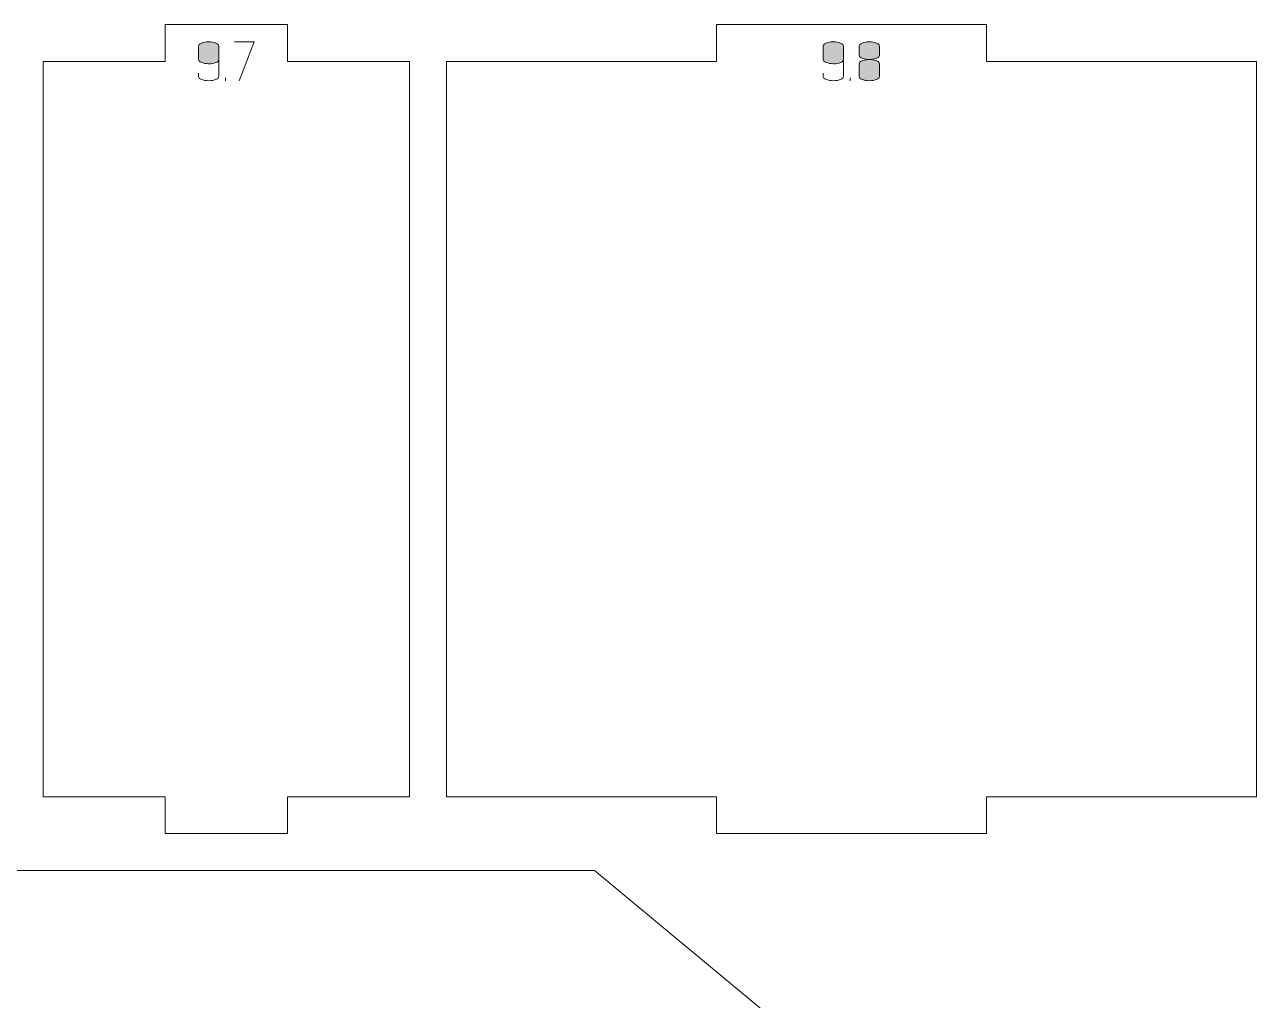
# Model space of a CAD drawing. Header units: centimetres. Extents: x -158 to 228, y -202 to 254.
# Drawn here: x 100.82 to 110.88, y -173.17 to -165.21 of the extents above; entities that cross this region are included whole.
import ezdxf

# ---------------------------------------------------------------- set-up
doc = ezdxf.new("R2010")
doc.units = ezdxf.units.CM
doc.header["$MEASUREMENT"] = 0
doc.layers.add('Capa 1', color=7, linetype='Continuous')

msp = doc.modelspace()

# ---------------------------------------------------------------- hatches: boundary and pattern name
at = {"layer": 'Capa 1', "true_color": 0x3e4095}
h = msp.add_hatch(color=175, dxfattribs=at)
edge = h.paths.add_edge_path()
edge.add_spline(control_points=[(102.24221, -165.49039), (102.24221, -165.50017), (102.25008, -165.5085), (102.26583, -165.51538), (102.28157, -165.52226), (102.30122, -165.5257), (102.32476, -165.5257), (102.348, -165.52631), (102.36756, -165.52348), (102.38346, -165.51722), (102.39936, -165.51095), (102.40731, -165.502), (102.40731, -165.49039), (102.40731, -165.49039), (102.40731, -165.38307), (102.40731, -165.38307), (102.40731, -165.37329), (102.39944, -165.36496), (102.38369, -165.35808), (102.36795, -165.3512), (102.3483, -165.34776), (102.32476, -165.34776), (102.30122, -165.34776), (102.28157, -165.3512), (102.26583, -165.35808), (102.25008, -165.36496), (102.24221, -165.37329), (102.24221, -165.38307), (102.24221, -165.38307), (102.24221, -165.49039), (102.24221, -165.49039)], knot_values=[0, 0, 0, 0, 0.1, 0.1, 0.1, 0.2, 0.2, 0.2, 0.3, 0.3, 0.3, 0.4, 0.4, 0.4, 0.5, 0.5, 0.5, 0.6, 0.6, 0.6, 0.7, 0.7, 0.7, 0.8, 0.8, 0.8, 0.9, 0.9, 0.9, 1, 1, 1, 1], degree=3, periodic=1)
h = msp.add_hatch(color=175, dxfattribs=at)
edge = h.paths.add_edge_path()
edge.add_spline(control_points=[(102.32476, -165.6642), (102.30122, -165.6642), (102.28157, -165.66076), (102.26583, -165.65388), (102.25008, -165.647), (102.24221, -165.63867), (102.24221, -165.62889), (102.24221, -165.62889), (102.24221, -165.60366), (102.24221, -165.60366), (102.24221, -165.60366), (102.24221, -165.62889), (102.24221, -165.62889), (102.24221, -165.63867), (102.25008, -165.647), (102.26583, -165.65388), (102.28157, -165.66076), (102.30122, -165.6642), (102.32476, -165.6642), (102.3483, -165.6642), (102.36795, -165.66076), (102.38369, -165.65388), (102.39944, -165.647), (102.40731, -165.63867), (102.40731, -165.62889), (102.40731, -165.62889), (102.40731, -165.49039), (102.40731, -165.49039), (102.40731, -165.502), (102.39936, -165.51095), (102.38346, -165.51722), (102.36756, -165.52348), (102.348, -165.52631), (102.32476, -165.5257), (102.30122, -165.5257), (102.28157, -165.52226), (102.26583, -165.51538), (102.25008, -165.5085), (102.24221, -165.50017), (102.24221, -165.49039), (102.24221, -165.49039), (102.24221, -165.38307), (102.24221, -165.38307), (102.24221, -165.37329), (102.25008, -165.36496), (102.26583, -165.35808), (102.28157, -165.3512), (102.30122, -165.34776), (102.32476, -165.34776), (102.3483, -165.34776), (102.36795, -165.3512), (102.38369, -165.35808), (102.39944, -165.36496), (102.40731, -165.37329), (102.40731, -165.38307), (102.40731, -165.38307), (102.40731, -165.49039), (102.40731, -165.49039), (102.40731, -165.49039), (102.40731, -165.62889), (102.40731, -165.62889), (102.40731, -165.63867), (102.39944, -165.647), (102.38369, -165.65388), (102.36795, -165.66076), (102.3483, -165.6642), (102.32476, -165.6642)], knot_values=[0, 0, 0, 0, 0.04545455, 0.04545455, 0.04545455, 0.09090909, 0.09090909, 0.09090909, 0.13636364, 0.13636364, 0.13636364, 0.18181818, 0.18181818, 0.18181818, 0.22727273, 0.22727273, 0.22727273, 0.27272727, 0.27272727, 0.27272727, 0.31818182, 0.31818182, 0.31818182, 0.36363636, 0.36363636, 0.36363636, 0.40909091, 0.40909091, 0.40909091, 0.45454545, 0.45454545, 0.45454545, 0.5, 0.5, 0.5, 0.54545455, 0.54545455, 0.54545455, 0.59090909, 0.59090909, 0.59090909, 0.63636364, 0.63636364, 0.63636364, 0.68181818, 0.68181818, 0.68181818, 0.72727273, 0.72727273, 0.72727273, 0.77272727, 0.77272727, 0.77272727, 0.81818182, 0.81818182, 0.81818182, 0.86363636, 0.86363636, 0.86363636, 0.90909091, 0.90909091, 0.90909091, 0.95454545, 0.95454545, 0.95454545, 1, 1, 1, 1], degree=3, periodic=1)
h = msp.add_hatch(color=175, dxfattribs=at)
edge = h.paths.add_edge_path()
edge.add_spline(control_points=[(102.57424, -165.6642), (102.57424, -165.6642), (102.69532, -165.34776), (102.69532, -165.34776), (102.69532, -165.34776), (102.53572, -165.34776), (102.53572, -165.34776), (102.53572, -165.34776), (102.69532, -165.34776), (102.69532, -165.34776), (102.69532, -165.34776), (102.57424, -165.6642), (102.57424, -165.6642)], knot_values=[0, 0, 0, 0, 0.25, 0.25, 0.25, 0.5, 0.5, 0.5, 0.75, 0.75, 0.75, 1, 1, 1, 1], degree=3, periodic=1)
h = msp.add_hatch(color=175, dxfattribs=at)
edge = h.paths.add_edge_path()
edge.add_spline(control_points=[(107.34097, -165.49039), (107.34097, -165.50017), (107.34884, -165.5085), (107.36459, -165.51538), (107.38033, -165.52226), (107.39998, -165.5257), (107.42352, -165.5257), (107.44676, -165.52631), (107.46632, -165.52348), (107.48222, -165.51722), (107.49812, -165.51095), (107.50607, -165.502), (107.50607, -165.49039), (107.50607, -165.49039), (107.50607, -165.38307), (107.50607, -165.38307), (107.50607, -165.37329), (107.4982, -165.36496), (107.48245, -165.35808), (107.46671, -165.3512), (107.44706, -165.34776), (107.42352, -165.34776), (107.39998, -165.34776), (107.38033, -165.3512), (107.36459, -165.35808), (107.34884, -165.36496), (107.34097, -165.37329), (107.34097, -165.38307), (107.34097, -165.38307), (107.34097, -165.49039), (107.34097, -165.49039)], knot_values=[0, 0, 0, 0, 0.1, 0.1, 0.1, 0.2, 0.2, 0.2, 0.3, 0.3, 0.3, 0.4, 0.4, 0.4, 0.5, 0.5, 0.5, 0.6, 0.6, 0.6, 0.7, 0.7, 0.7, 0.8, 0.8, 0.8, 0.9, 0.9, 0.9, 1, 1, 1, 1], degree=3, periodic=1)
h = msp.add_hatch(color=175, dxfattribs=at)
edge = h.paths.add_edge_path()
edge.add_spline(control_points=[(107.42352, -165.6642), (107.39998, -165.6642), (107.38033, -165.66076), (107.36459, -165.65388), (107.34884, -165.647), (107.34097, -165.63867), (107.34097, -165.62889), (107.34097, -165.62889), (107.34097, -165.60366), (107.34097, -165.60366), (107.34097, -165.60366), (107.34097, -165.62889), (107.34097, -165.62889), (107.34097, -165.63867), (107.34884, -165.647), (107.36459, -165.65388), (107.38033, -165.66076), (107.39998, -165.6642), (107.42352, -165.6642), (107.44706, -165.6642), (107.46671, -165.66076), (107.48245, -165.65388), (107.4982, -165.647), (107.50607, -165.63867), (107.50607, -165.62889), (107.50607, -165.62889), (107.50607, -165.49039), (107.50607, -165.49039), (107.50607, -165.502), (107.49812, -165.51095), (107.48222, -165.51722), (107.46632, -165.52348), (107.44676, -165.52631), (107.42352, -165.5257), (107.39998, -165.5257), (107.38033, -165.52226), (107.36459, -165.51538), (107.34884, -165.5085), (107.34097, -165.50017), (107.34097, -165.49039), (107.34097, -165.49039), (107.34097, -165.38307), (107.34097, -165.38307), (107.34097, -165.37329), (107.34884, -165.36496), (107.36459, -165.35808), (107.38033, -165.3512), (107.39998, -165.34776), (107.42352, -165.34776), (107.44706, -165.34776), (107.46671, -165.3512), (107.48245, -165.35808), (107.4982, -165.36496), (107.50607, -165.37329), (107.50607, -165.38307), (107.50607, -165.38307), (107.50607, -165.49039), (107.50607, -165.49039), (107.50607, -165.49039), (107.50607, -165.62889), (107.50607, -165.62889), (107.50607, -165.63867), (107.4982, -165.647), (107.48245, -165.65388), (107.46671, -165.66076), (107.44706, -165.6642), (107.42352, -165.6642)], knot_values=[0, 0, 0, 0, 0.04545455, 0.04545455, 0.04545455, 0.09090909, 0.09090909, 0.09090909, 0.13636364, 0.13636364, 0.13636364, 0.18181818, 0.18181818, 0.18181818, 0.22727273, 0.22727273, 0.22727273, 0.27272727, 0.27272727, 0.27272727, 0.31818182, 0.31818182, 0.31818182, 0.36363636, 0.36363636, 0.36363636, 0.40909091, 0.40909091, 0.40909091, 0.45454545, 0.45454545, 0.45454545, 0.5, 0.5, 0.5, 0.54545455, 0.54545455, 0.54545455, 0.59090909, 0.59090909, 0.59090909, 0.63636364, 0.63636364, 0.63636364, 0.68181818, 0.68181818, 0.68181818, 0.72727273, 0.72727273, 0.72727273, 0.77272727, 0.77272727, 0.77272727, 0.81818182, 0.81818182, 0.81818182, 0.86363636, 0.86363636, 0.86363636, 0.90909091, 0.90909091, 0.90909091, 0.95454545, 0.95454545, 0.95454545, 1, 1, 1, 1], degree=3, periodic=1)
h = msp.add_hatch(color=175, dxfattribs=at)
edge = h.paths.add_edge_path()
edge.add_spline(control_points=[(107.63448, -165.45737), (107.63448, -165.46532), (107.64014, -165.4725), (107.65145, -165.47892), (107.66276, -165.48534), (107.68462, -165.48962), (107.71703, -165.49176), (107.74944, -165.48962), (107.7713, -165.48534), (107.78261, -165.47892), (107.79392, -165.4725), (107.79958, -165.46532), (107.79958, -165.45737), (107.79958, -165.45737), (107.79958, -165.38307), (107.79958, -165.38307), (107.79958, -165.37329), (107.79171, -165.36496), (107.77596, -165.35808), (107.76022, -165.3512), (107.74057, -165.34776), (107.71703, -165.34776), (107.69349, -165.34776), (107.67384, -165.3512), (107.6581, -165.35808), (107.64235, -165.36496), (107.63448, -165.37329), (107.63448, -165.38307), (107.63448, -165.38307), (107.63448, -165.45737), (107.63448, -165.45737)], knot_values=[0, 0, 0, 0, 0.1, 0.1, 0.1, 0.2, 0.2, 0.2, 0.3, 0.3, 0.3, 0.4, 0.4, 0.4, 0.5, 0.5, 0.5, 0.6, 0.6, 0.6, 0.7, 0.7, 0.7, 0.8, 0.8, 0.8, 0.9, 0.9, 0.9, 1, 1, 1, 1], degree=3, periodic=1)
h = msp.add_hatch(color=175, dxfattribs=at)
edge = h.paths.add_edge_path()
edge.add_spline(control_points=[(107.71703, -165.6642), (107.69349, -165.6642), (107.67384, -165.66076), (107.6581, -165.65388), (107.64235, -165.647), (107.63448, -165.63867), (107.63448, -165.62889), (107.63448, -165.62889), (107.63448, -165.5257), (107.63448, -165.5257), (107.63448, -165.51744), (107.64014, -165.51026), (107.65145, -165.50415), (107.66276, -165.49803), (107.68462, -165.4939), (107.71703, -165.49176), (107.68462, -165.48962), (107.66276, -165.48534), (107.65145, -165.47892), (107.64014, -165.4725), (107.63448, -165.46532), (107.63448, -165.45737), (107.63448, -165.45737), (107.63448, -165.38307), (107.63448, -165.38307), (107.63448, -165.37329), (107.64235, -165.36496), (107.6581, -165.35808), (107.67384, -165.3512), (107.69349, -165.34776), (107.71703, -165.34776), (107.74057, -165.34776), (107.76022, -165.3512), (107.77596, -165.35808), (107.79171, -165.36496), (107.79958, -165.37329), (107.79958, -165.38307), (107.79958, -165.38307), (107.79958, -165.45737), (107.79958, -165.45737), (107.79958, -165.46532), (107.79392, -165.4725), (107.78261, -165.47892), (107.7713, -165.48534), (107.74944, -165.48962), (107.71703, -165.49176), (107.74944, -165.4939), (107.7713, -165.49803), (107.78261, -165.50415), (107.79392, -165.51026), (107.79958, -165.51744), (107.79958, -165.5257), (107.79958, -165.5257), (107.79958, -165.62889), (107.79958, -165.62889), (107.79958, -165.63867), (107.79171, -165.647), (107.77596, -165.65388), (107.76022, -165.66076), (107.74057, -165.6642), (107.71703, -165.6642)], knot_values=[0, 0, 0, 0, 0.05, 0.05, 0.05, 0.1, 0.1, 0.1, 0.15, 0.15, 0.15, 0.2, 0.2, 0.2, 0.25, 0.25, 0.25, 0.3, 0.3, 0.3, 0.35, 0.35, 0.35, 0.4, 0.4, 0.4, 0.45, 0.45, 0.45, 0.5, 0.5, 0.5, 0.55, 0.55, 0.55, 0.6, 0.6, 0.6, 0.65, 0.65, 0.65, 0.7, 0.7, 0.7, 0.75, 0.75, 0.75, 0.8, 0.8, 0.8, 0.85, 0.85, 0.85, 0.9, 0.9, 0.9, 0.95, 0.95, 0.95, 1, 1, 1, 1], degree=3, periodic=1)
h = msp.add_hatch(color=175, dxfattribs=at)
edge = h.paths.add_edge_path()
edge.add_spline(control_points=[(107.63448, -165.62889), (107.63448, -165.63867), (107.64235, -165.647), (107.6581, -165.65388), (107.67384, -165.66076), (107.69349, -165.6642), (107.71703, -165.6642), (107.74057, -165.6642), (107.76022, -165.66076), (107.77596, -165.65388), (107.79171, -165.647), (107.79958, -165.63867), (107.79958, -165.62889), (107.79958, -165.62889), (107.79958, -165.5257), (107.79958, -165.5257), (107.79958, -165.51744), (107.79392, -165.51026), (107.78261, -165.50415), (107.7713, -165.49803), (107.74944, -165.4939), (107.71703, -165.49176), (107.68462, -165.4939), (107.66276, -165.49803), (107.65145, -165.50415), (107.64014, -165.51026), (107.63448, -165.51744), (107.63448, -165.5257), (107.63448, -165.5257), (107.63448, -165.62889), (107.63448, -165.62889)], knot_values=[0, 0, 0, 0, 0.1, 0.1, 0.1, 0.2, 0.2, 0.2, 0.3, 0.3, 0.3, 0.4, 0.4, 0.4, 0.5, 0.5, 0.5, 0.6, 0.6, 0.6, 0.7, 0.7, 0.7, 0.8, 0.8, 0.8, 0.9, 0.9, 0.9, 1, 1, 1, 1], degree=3, periodic=1)
h = msp.add_hatch(color=175, dxfattribs=at)
edge = h.paths.add_edge_path()
edge.add_spline(control_points=[(102.46234, -165.6642), (102.46234, -165.6642), (102.46234, -165.64173), (102.46234, -165.64173), (102.46234, -165.64173), (102.46234, -165.6642), (102.46234, -165.6642)], knot_values=[0, 0, 0, 0, 0.5, 0.5, 0.5, 1, 1, 1, 1], degree=3, periodic=1)
h = msp.add_hatch(color=175, dxfattribs=at)
edge = h.paths.add_edge_path()
edge.add_spline(control_points=[(107.5611, -165.6642), (107.5611, -165.6642), (107.5611, -165.64173), (107.5611, -165.64173), (107.5611, -165.64173), (107.5611, -165.6642), (107.5611, -165.6642)], knot_values=[0, 0, 0, 0, 0.5, 0.5, 0.5, 1, 1, 1, 1], degree=3, periodic=1)

# ---------------------------------------------------------------- linework, layer by layer
at = {"layer": 'Capa 1', "color": 240, "lineweight": 20}
for points in [[(100.97277, -165.507), (100.97277, -165.507), (100.97277, -171.507), (100.97277, -171.507), (100.97277, -171.507), (101.9701, -171.507), (101.9701, -171.507), (101.9701, -171.507), (101.9701, -171.807), (101.9701, -171.807), (101.9701, -171.807), (102.96743, -171.807), (102.96743, -171.807), (102.96743, -171.807), (102.96743, -171.507), (102.96743, -171.507), (102.96743, -171.507), (103.96476, -171.507), (103.96476, -171.507), (103.96476, -171.507), (103.96476, -165.507), (103.96476, -165.507), (103.96476, -165.507), (102.96743, -165.507), (102.96743, -165.507), (102.96743, -165.507), (102.96743, -165.207), (102.96743, -165.207), (102.96743, -165.207), (101.9701, -165.207), (101.9701, -165.207), (101.9701, -165.207), (101.9701, -165.507), (101.9701, -165.507), (101.9701, -165.507), (100.97277, -165.507), (100.97277, -165.507)], [(104.26476, -165.507), (104.26476, -165.507), (104.26476, -171.507), (104.26476, -171.507), (104.26476, -171.507), (106.46844, -171.507), (106.46844, -171.507), (106.46844, -171.507), (106.46844, -171.807), (106.46844, -171.807), (106.46844, -171.807), (108.67211, -171.807), (108.67211, -171.807), (108.67211, -171.807), (108.67211, -171.507), (108.67211, -171.507), (108.67211, -171.507), (110.87578, -171.507), (110.87578, -171.507), (110.87578, -171.507), (110.87578, -165.507), (110.87578, -165.507), (110.87578, -165.507), (108.67211, -165.507), (108.67211, -165.507), (108.67211, -165.507), (108.67211, -165.207), (108.67211, -165.207), (108.67211, -165.207), (106.46844, -165.207), (106.46844, -165.207), (106.46844, -165.207), (106.46844, -165.507), (106.46844, -165.507), (106.46844, -165.507), (104.26476, -165.507), (104.26476, -165.507)]]:
    msp.add_open_spline(points, degree=3, knots=[0, 0, 0, 0, 0.08333333, 0.08333333, 0.08333333, 0.16666667, 0.16666667, 0.16666667, 0.25, 0.25, 0.25, 0.33333333, 0.33333333, 0.33333333, 0.41666667, 0.41666667, 0.41666667, 0.5, 0.5, 0.5, 0.58333333, 0.58333333, 0.58333333, 0.66666667, 0.66666667, 0.66666667, 0.75, 0.75, 0.75, 0.83333333, 0.83333333, 0.83333333, 0.91666667, 0.91666667, 0.91666667, 1, 1, 1, 1], dxfattribs=at)
at = {"layer": 'Capa 1', "color": 114, "lineweight": 9}
for points, knots in [([(102.24221, -165.49039), (102.24221, -165.50017), (102.25008, -165.5085), (102.26583, -165.51538), (102.28157, -165.52226), (102.30122, -165.5257), (102.32476, -165.5257), (102.348, -165.52631), (102.36756, -165.52348), (102.38346, -165.51722), (102.39936, -165.51095), (102.40731, -165.502), (102.40731, -165.49039), (102.40731, -165.49039), (102.40731, -165.38307), (102.40731, -165.38307), (102.40731, -165.37329), (102.39944, -165.36496), (102.38369, -165.35808), (102.36795, -165.3512), (102.3483, -165.34776), (102.32476, -165.34776), (102.30122, -165.34776), (102.28157, -165.3512), (102.26583, -165.35808), (102.25008, -165.36496), (102.24221, -165.37329), (102.24221, -165.38307), (102.24221, -165.38307), (102.24221, -165.49039), (102.24221, -165.49039)], [0, 0, 0, 0, 0.1, 0.1, 0.1, 0.2, 0.2, 0.2, 0.3, 0.3, 0.3, 0.4, 0.4, 0.4, 0.5, 0.5, 0.5, 0.6, 0.6, 0.6, 0.7, 0.7, 0.7, 0.8, 0.8, 0.8, 0.9, 0.9, 0.9, 1, 1, 1, 1]), ([(102.32476, -165.6642), (102.30122, -165.6642), (102.28157, -165.66076), (102.26583, -165.65388), (102.25008, -165.647), (102.24221, -165.63867), (102.24221, -165.62889), (102.24221, -165.62889), (102.24221, -165.60366), (102.24221, -165.60366), (102.24221, -165.60366), (102.24221, -165.62889), (102.24221, -165.62889), (102.24221, -165.63867), (102.25008, -165.647), (102.26583, -165.65388), (102.28157, -165.66076), (102.30122, -165.6642), (102.32476, -165.6642), (102.3483, -165.6642), (102.36795, -165.66076), (102.38369, -165.65388), (102.39944, -165.647), (102.40731, -165.63867), (102.40731, -165.62889), (102.40731, -165.62889), (102.40731, -165.49039), (102.40731, -165.49039), (102.40731, -165.502), (102.39936, -165.51095), (102.38346, -165.51722), (102.36756, -165.52348), (102.348, -165.52631), (102.32476, -165.5257), (102.30122, -165.5257), (102.28157, -165.52226), (102.26583, -165.51538), (102.25008, -165.5085), (102.24221, -165.50017), (102.24221, -165.49039), (102.24221, -165.49039), (102.24221, -165.38307), (102.24221, -165.38307), (102.24221, -165.37329), (102.25008, -165.36496), (102.26583, -165.35808), (102.28157, -165.3512), (102.30122, -165.34776), (102.32476, -165.34776), (102.3483, -165.34776), (102.36795, -165.3512), (102.38369, -165.35808), (102.39944, -165.36496), (102.40731, -165.37329), (102.40731, -165.38307), (102.40731, -165.38307), (102.40731, -165.49039), (102.40731, -165.49039), (102.40731, -165.49039), (102.40731, -165.62889), (102.40731, -165.62889), (102.40731, -165.63867), (102.39944, -165.647), (102.38369, -165.65388), (102.36795, -165.66076), (102.3483, -165.6642), (102.32476, -165.6642)], [0, 0, 0, 0, 0.04545455, 0.04545455, 0.04545455, 0.09090909, 0.09090909, 0.09090909, 0.13636364, 0.13636364, 0.13636364, 0.18181818, 0.18181818, 0.18181818, 0.22727273, 0.22727273, 0.22727273, 0.27272727, 0.27272727, 0.27272727, 0.31818182, 0.31818182, 0.31818182, 0.36363636, 0.36363636, 0.36363636, 0.40909091, 0.40909091, 0.40909091, 0.45454545, 0.45454545, 0.45454545, 0.5, 0.5, 0.5, 0.54545455, 0.54545455, 0.54545455, 0.59090909, 0.59090909, 0.59090909, 0.63636364, 0.63636364, 0.63636364, 0.68181818, 0.68181818, 0.68181818, 0.72727273, 0.72727273, 0.72727273, 0.77272727, 0.77272727, 0.77272727, 0.81818182, 0.81818182, 0.81818182, 0.86363636, 0.86363636, 0.86363636, 0.90909091, 0.90909091, 0.90909091, 0.95454545, 0.95454545, 0.95454545, 1, 1, 1, 1]), ([(102.57424, -165.6642), (102.57424, -165.6642), (102.69532, -165.34776), (102.69532, -165.34776), (102.69532, -165.34776), (102.53572, -165.34776), (102.53572, -165.34776), (102.53572, -165.34776), (102.69532, -165.34776), (102.69532, -165.34776), (102.69532, -165.34776), (102.57424, -165.6642), (102.57424, -165.6642)], [0, 0, 0, 0, 0.25, 0.25, 0.25, 0.5, 0.5, 0.5, 0.75, 0.75, 0.75, 1, 1, 1, 1]), ([(107.34097, -165.49039), (107.34097, -165.50017), (107.34884, -165.5085), (107.36459, -165.51538), (107.38033, -165.52226), (107.39998, -165.5257), (107.42352, -165.5257), (107.44676, -165.52631), (107.46632, -165.52348), (107.48222, -165.51722), (107.49812, -165.51095), (107.50607, -165.502), (107.50607, -165.49039), (107.50607, -165.49039), (107.50607, -165.38307), (107.50607, -165.38307), (107.50607, -165.37329), (107.4982, -165.36496), (107.48245, -165.35808), (107.46671, -165.3512), (107.44706, -165.34776), (107.42352, -165.34776), (107.39998, -165.34776), (107.38033, -165.3512), (107.36459, -165.35808), (107.34884, -165.36496), (107.34097, -165.37329), (107.34097, -165.38307), (107.34097, -165.38307), (107.34097, -165.49039), (107.34097, -165.49039)], [0, 0, 0, 0, 0.1, 0.1, 0.1, 0.2, 0.2, 0.2, 0.3, 0.3, 0.3, 0.4, 0.4, 0.4, 0.5, 0.5, 0.5, 0.6, 0.6, 0.6, 0.7, 0.7, 0.7, 0.8, 0.8, 0.8, 0.9, 0.9, 0.9, 1, 1, 1, 1]), ([(107.42352, -165.6642), (107.39998, -165.6642), (107.38033, -165.66076), (107.36459, -165.65388), (107.34884, -165.647), (107.34097, -165.63867), (107.34097, -165.62889), (107.34097, -165.62889), (107.34097, -165.60366), (107.34097, -165.60366), (107.34097, -165.60366), (107.34097, -165.62889), (107.34097, -165.62889), (107.34097, -165.63867), (107.34884, -165.647), (107.36459, -165.65388), (107.38033, -165.66076), (107.39998, -165.6642), (107.42352, -165.6642), (107.44706, -165.6642), (107.46671, -165.66076), (107.48245, -165.65388), (107.4982, -165.647), (107.50607, -165.63867), (107.50607, -165.62889), (107.50607, -165.62889), (107.50607, -165.49039), (107.50607, -165.49039), (107.50607, -165.502), (107.49812, -165.51095), (107.48222, -165.51722), (107.46632, -165.52348), (107.44676, -165.52631), (107.42352, -165.5257), (107.39998, -165.5257), (107.38033, -165.52226), (107.36459, -165.51538), (107.34884, -165.5085), (107.34097, -165.50017), (107.34097, -165.49039), (107.34097, -165.49039), (107.34097, -165.38307), (107.34097, -165.38307), (107.34097, -165.37329), (107.34884, -165.36496), (107.36459, -165.35808), (107.38033, -165.3512), (107.39998, -165.34776), (107.42352, -165.34776), (107.44706, -165.34776), (107.46671, -165.3512), (107.48245, -165.35808), (107.4982, -165.36496), (107.50607, -165.37329), (107.50607, -165.38307), (107.50607, -165.38307), (107.50607, -165.49039), (107.50607, -165.49039), (107.50607, -165.49039), (107.50607, -165.62889), (107.50607, -165.62889), (107.50607, -165.63867), (107.4982, -165.647), (107.48245, -165.65388), (107.46671, -165.66076), (107.44706, -165.6642), (107.42352, -165.6642)], [0, 0, 0, 0, 0.04545455, 0.04545455, 0.04545455, 0.09090909, 0.09090909, 0.09090909, 0.13636364, 0.13636364, 0.13636364, 0.18181818, 0.18181818, 0.18181818, 0.22727273, 0.22727273, 0.22727273, 0.27272727, 0.27272727, 0.27272727, 0.31818182, 0.31818182, 0.31818182, 0.36363636, 0.36363636, 0.36363636, 0.40909091, 0.40909091, 0.40909091, 0.45454545, 0.45454545, 0.45454545, 0.5, 0.5, 0.5, 0.54545455, 0.54545455, 0.54545455, 0.59090909, 0.59090909, 0.59090909, 0.63636364, 0.63636364, 0.63636364, 0.68181818, 0.68181818, 0.68181818, 0.72727273, 0.72727273, 0.72727273, 0.77272727, 0.77272727, 0.77272727, 0.81818182, 0.81818182, 0.81818182, 0.86363636, 0.86363636, 0.86363636, 0.90909091, 0.90909091, 0.90909091, 0.95454545, 0.95454545, 0.95454545, 1, 1, 1, 1]), ([(107.63448, -165.45737), (107.63448, -165.46532), (107.64014, -165.4725), (107.65145, -165.47892), (107.66276, -165.48534), (107.68462, -165.48962), (107.71703, -165.49176), (107.74944, -165.48962), (107.7713, -165.48534), (107.78261, -165.47892), (107.79392, -165.4725), (107.79958, -165.46532), (107.79958, -165.45737), (107.79958, -165.45737), (107.79958, -165.38307), (107.79958, -165.38307), (107.79958, -165.37329), (107.79171, -165.36496), (107.77596, -165.35808), (107.76022, -165.3512), (107.74057, -165.34776), (107.71703, -165.34776), (107.69349, -165.34776), (107.67384, -165.3512), (107.6581, -165.35808), (107.64235, -165.36496), (107.63448, -165.37329), (107.63448, -165.38307), (107.63448, -165.38307), (107.63448, -165.45737), (107.63448, -165.45737)], [0, 0, 0, 0, 0.1, 0.1, 0.1, 0.2, 0.2, 0.2, 0.3, 0.3, 0.3, 0.4, 0.4, 0.4, 0.5, 0.5, 0.5, 0.6, 0.6, 0.6, 0.7, 0.7, 0.7, 0.8, 0.8, 0.8, 0.9, 0.9, 0.9, 1, 1, 1, 1]), ([(107.71703, -165.6642), (107.69349, -165.6642), (107.67384, -165.66076), (107.6581, -165.65388), (107.64235, -165.647), (107.63448, -165.63867), (107.63448, -165.62889), (107.63448, -165.62889), (107.63448, -165.5257), (107.63448, -165.5257), (107.63448, -165.51744), (107.64014, -165.51026), (107.65145, -165.50415), (107.66276, -165.49803), (107.68462, -165.4939), (107.71703, -165.49176), (107.68462, -165.48962), (107.66276, -165.48534), (107.65145, -165.47892), (107.64014, -165.4725), (107.63448, -165.46532), (107.63448, -165.45737), (107.63448, -165.45737), (107.63448, -165.38307), (107.63448, -165.38307), (107.63448, -165.37329), (107.64235, -165.36496), (107.6581, -165.35808), (107.67384, -165.3512), (107.69349, -165.34776), (107.71703, -165.34776), (107.74057, -165.34776), (107.76022, -165.3512), (107.77596, -165.35808), (107.79171, -165.36496), (107.79958, -165.37329), (107.79958, -165.38307), (107.79958, -165.38307), (107.79958, -165.45737), (107.79958, -165.45737), (107.79958, -165.46532), (107.79392, -165.4725), (107.78261, -165.47892), (107.7713, -165.48534), (107.74944, -165.48962), (107.71703, -165.49176), (107.74944, -165.4939), (107.7713, -165.49803), (107.78261, -165.50415), (107.79392, -165.51026), (107.79958, -165.51744), (107.79958, -165.5257), (107.79958, -165.5257), (107.79958, -165.62889), (107.79958, -165.62889), (107.79958, -165.63867), (107.79171, -165.647), (107.77596, -165.65388), (107.76022, -165.66076), (107.74057, -165.6642), (107.71703, -165.6642)], [0, 0, 0, 0, 0.05, 0.05, 0.05, 0.1, 0.1, 0.1, 0.15, 0.15, 0.15, 0.2, 0.2, 0.2, 0.25, 0.25, 0.25, 0.3, 0.3, 0.3, 0.35, 0.35, 0.35, 0.4, 0.4, 0.4, 0.45, 0.45, 0.45, 0.5, 0.5, 0.5, 0.55, 0.55, 0.55, 0.6, 0.6, 0.6, 0.65, 0.65, 0.65, 0.7, 0.7, 0.7, 0.75, 0.75, 0.75, 0.8, 0.8, 0.8, 0.85, 0.85, 0.85, 0.9, 0.9, 0.9, 0.95, 0.95, 0.95, 1, 1, 1, 1]), ([(107.63448, -165.62889), (107.63448, -165.63867), (107.64235, -165.647), (107.6581, -165.65388), (107.67384, -165.66076), (107.69349, -165.6642), (107.71703, -165.6642), (107.74057, -165.6642), (107.76022, -165.66076), (107.77596, -165.65388), (107.79171, -165.647), (107.79958, -165.63867), (107.79958, -165.62889), (107.79958, -165.62889), (107.79958, -165.5257), (107.79958, -165.5257), (107.79958, -165.51744), (107.79392, -165.51026), (107.78261, -165.50415), (107.7713, -165.49803), (107.74944, -165.4939), (107.71703, -165.49176), (107.68462, -165.4939), (107.66276, -165.49803), (107.65145, -165.50415), (107.64014, -165.51026), (107.63448, -165.51744), (107.63448, -165.5257), (107.63448, -165.5257), (107.63448, -165.62889), (107.63448, -165.62889)], [0, 0, 0, 0, 0.1, 0.1, 0.1, 0.2, 0.2, 0.2, 0.3, 0.3, 0.3, 0.4, 0.4, 0.4, 0.5, 0.5, 0.5, 0.6, 0.6, 0.6, 0.7, 0.7, 0.7, 0.8, 0.8, 0.8, 0.9, 0.9, 0.9, 1, 1, 1, 1]), ([(102.46234, -165.6642), (102.46234, -165.6642), (102.46234, -165.64173), (102.46234, -165.64173), (102.46234, -165.64173), (102.46234, -165.6642), (102.46234, -165.6642)], [0, 0, 0, 0, 0.5, 0.5, 0.5, 1, 1, 1, 1]), ([(107.5611, -165.6642), (107.5611, -165.6642), (107.5611, -165.64173), (107.5611, -165.64173), (107.5611, -165.64173), (107.5611, -165.6642), (107.5611, -165.6642)], [0, 0, 0, 0, 0.5, 0.5, 0.5, 1, 1, 1, 1])]:
    msp.add_open_spline(points, degree=3, knots=knots, dxfattribs=at)
at = {"layer": 'Capa 1', "color": 240, "lineweight": 9}
msp.add_open_spline([(85.44511, -176.57228), (85.44511, -176.57228), (90.86414, -172.107), (90.86414, -172.107), (90.86414, -172.107), (105.47386, -172.107), (105.47386, -172.107), (105.47386, -172.107), (110.84954, -176.57228), (110.84954, -176.57228), (110.84954, -176.57228), (110.84954, -196.86115), (110.84954, -196.86115), (110.84954, -196.86115), (104.95363, -201.8033), (104.95363, -201.8033), (104.95363, -201.8033), (91.68783, -201.8033), (91.68783, -201.8033), (91.68783, -201.8033), (85.79193, -196.9045), (85.79193, -196.9045), (85.79193, -196.9045), (85.79193, -191.182), (85.79193, -191.182), (85.79193, -191.182), (93.8988, -191.182), (93.8988, -191.182), (93.8988, -191.182), (94.76585, -194.34671), (94.76585, -194.34671), (94.76585, -194.34671), (100.79181, -194.34671), (100.79181, -194.34671), (100.79181, -194.34671), (101.91897, -193.47967), (101.91897, -193.47967), (101.91897, -193.47967), (101.91897, -189.40455), (101.91897, -189.40455), (101.91897, -189.40455), (90.51732, -189.40455), (90.51732, -189.40455), (90.51732, -189.40455), (85.53181, -185.5462), (85.53181, -185.5462), (85.53181, -185.5462), (85.44511, -176.57228), (85.44511, -176.57228)], degree=3, knots=[0, 0, 0, 0, 0.0625, 0.0625, 0.0625, 0.125, 0.125, 0.125, 0.1875, 0.1875, 0.1875, 0.25, 0.25, 0.25, 0.3125, 0.3125, 0.3125, 0.375, 0.375, 0.375, 0.4375, 0.4375, 0.4375, 0.5, 0.5, 0.5, 0.5625, 0.5625, 0.5625, 0.625, 0.625, 0.625, 0.6875, 0.6875, 0.6875, 0.75, 0.75, 0.75, 0.8125, 0.8125, 0.8125, 0.875, 0.875, 0.875, 0.9375, 0.9375, 0.9375, 1, 1, 1, 1], dxfattribs=at)

doc.saveas('drawing.dxf')
